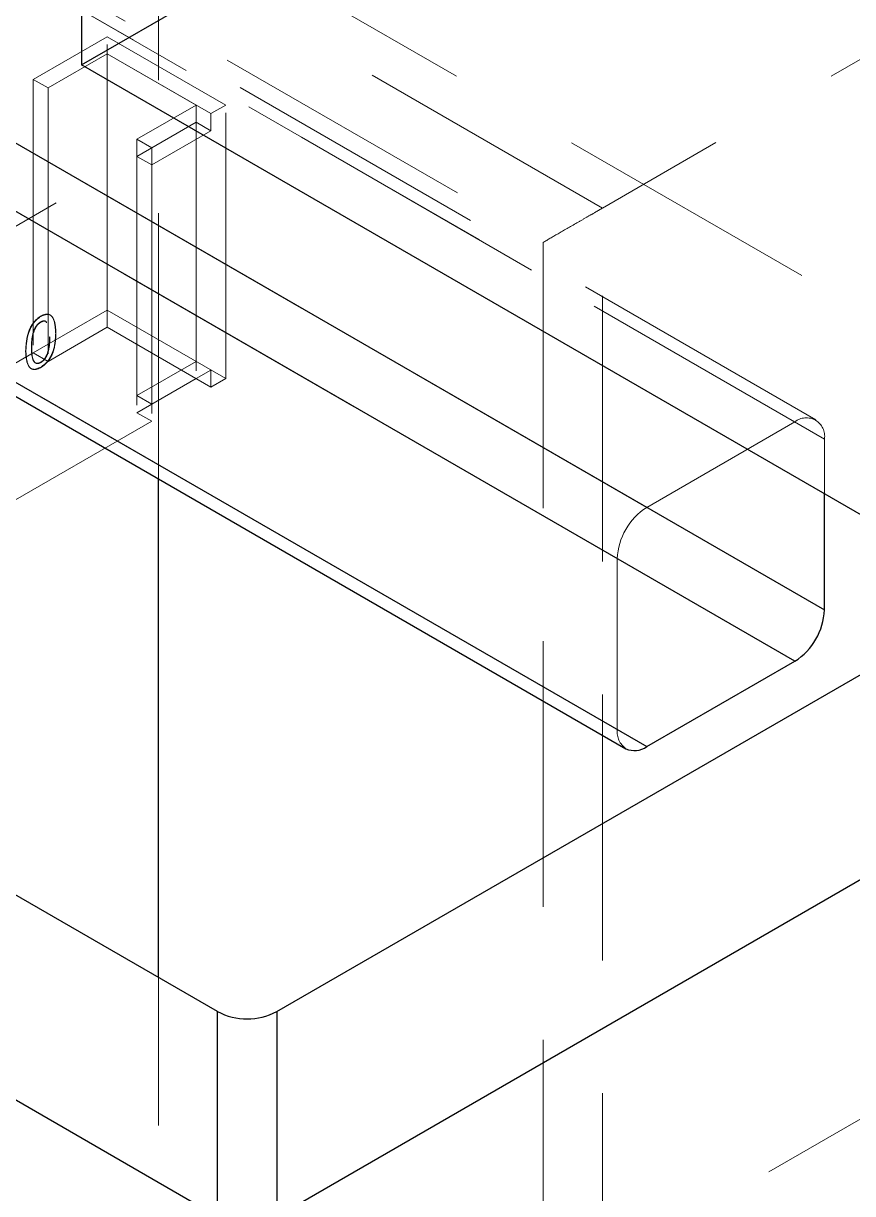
# Model space of a CAD drawing. Header units: millimetres. Extents: x 0 to 841, y 0 to 2287.
# Drawn here: x 606.35 to 610.32, y 261.34 to 266.93 of the extents above; entities that cross this region are included whole.
import ezdxf

# ---------------------------------------------------------------- set-up
doc = ezdxf.new("R2010")
doc.units = ezdxf.units.MM
doc.linetypes.add('HIDDEN', pattern=[1.905, 1.27, -0.635])

msp = doc.modelspace()

# ---------------------------------------------------------------- linework, layer by layer
at = {"color": 7, "linetype": 'HIDDEN', "lineweight": 18}
for p, q in [((609.1208, 266.0432), (599.2213, 271.7581)), ((599.0799, 271.5131), (608.8379, 265.8799)), ((604.3832, 268.2876), (610.04, 265.0219)), ((609.3329, 264.6137), (603.676, 267.8794)), ((611.7229, 264.7683), (606.6318, 267.7074)), ((603.5346, 267.6344), (609.1915, 264.3688)), ((611.3128, 267.3087), (609.1208, 266.0432)), ((610.14, 265.0319), (606.6318, 267.0571)), ((606.9995, 264.75), (606.9995, 267.1044)), ((610.1814, 264.9403), (606.6318, 266.9895)), ((606.402, 266.6581), (606.7555, 266.8622)), ((606.7555, 265.5558), (606.7555, 266.8622)), ((606.7555, 266.8622), (607.3212, 266.5357)), ((609.1915, 263.5523), (603.5346, 266.8179)), ((606.4727, 266.6173), (606.7555, 266.7806)), ((606.7555, 266.7806), (607.1798, 266.5357)), ((606.7555, 266.7806), (607.2505, 266.4949)), ((604.8463, 265.7601), (606.402, 266.6581)), ((606.402, 266.6581), (606.402, 265.3517)), ((606.402, 266.6581), (606.4727, 266.6173)), ((606.4727, 266.6173), (606.4727, 265.3108)), ((607.1798, 266.5357), (606.8969, 266.3724)), ((607.1798, 266.5357), (607.1798, 265.2292)), ((607.3212, 266.5357), (607.2505, 266.4949)), ((607.3212, 265.2292), (607.3212, 266.5357)), ((607.1798, 266.454), (606.8969, 266.2907)), ((607.1798, 265.3109), (607.1798, 266.454)), ((607.1798, 266.454), (607.2505, 266.4132)), ((607.2505, 266.4949), (607.2505, 266.4132)), ((607.2505, 266.4132), (606.9677, 266.2499)), ((606.8969, 266.3724), (606.9677, 266.3316)), ((606.8969, 266.3724), (606.8969, 265.0659)), ((606.9677, 266.3316), (606.9677, 265.0251)), ((605.412, 265.4335), (606.8969, 266.2908)), ((606.8969, 265.1476), (606.8969, 266.2907)), ((606.8969, 266.2907), (606.9677, 266.2499)), ((606.9677, 265.1068), (606.9677, 266.2499)), ((609.1208, 256.7347), (609.1208, 266.0432)), ((608.8379, 265.8799), (608.8379, 256.898)), ((606.402, 265.3517), (606.7555, 265.5558)), ((606.7555, 265.5558), (606.7555, 265.4741)), ((606.7555, 265.5558), (607.3212, 265.2292)), ((606.4387, 265.5268), (606.4373, 265.5276)), ((606.4387, 265.4987), (606.4373, 265.4995)), ((606.4727, 265.3108), (606.7555, 265.4741)), ((606.5105, 265.4438), (606.5091, 265.4446)), ((606.7555, 265.4741), (607.1798, 265.2292)), ((606.7555, 265.4741), (607.2505, 265.1884)), ((606.4816, 265.427), (606.4802, 265.4279)), ((606.402, 265.3517), (604.8463, 264.4536)), ((606.3668, 265.3608), (606.3654, 265.3616)), ((606.3946, 265.3769), (606.3932, 265.3777)), ((606.402, 265.3517), (606.4727, 265.3108)), ((606.4387, 265.3059), (606.4373, 265.3067)), ((606.4387, 265.2818), (606.4373, 265.2826)), ((606.8969, 265.1476), (607.1798, 265.3109)), ((607.1798, 265.2292), (607.2505, 265.27)), ((607.2505, 265.27), (607.2505, 265.1884)), ((607.1798, 265.2292), (606.8969, 265.0659)), ((607.3212, 265.2292), (607.2505, 265.1884)), ((606.8969, 265.1476), (606.9677, 265.1068)), ((606.8969, 265.0659), (606.9677, 265.0251)), ((606.9677, 265.0251), (605.412, 264.1271)), ((610.04, 265.0219), (609.3329, 264.6137)), ((610.1814, 264.6783), (610.1814, 264.9403)), ((615.9656, 264.9316), (606.9995, 259.7555)), ((609.1915, 264.3688), (609.1915, 263.5523)), ((606.9995, 259.7555), (606.9995, 262.3681))]:
    msp.add_line(p, q, dxfattribs=at)
at = {"color": 7, "linetype": 'Continuous', "lineweight": 25}
for p, q in [((606.6318, 266.7275), (609.6016, 268.442)), ((606.6318, 267.7074), (606.6318, 266.7275)), ((604.5246, 267.3894), (610.1814, 264.1237)), ((610.04, 263.8788), (604.3832, 267.1444)), ((603.4932, 266.7741), (609.2329, 263.4607)), ((603.676, 266.7362), (609.3329, 263.4706)), ((611.7229, 263.7884), (606.6318, 266.7275)), ((607.2823, 262.2048), (602.1911, 265.1438)), ((606.9995, 262.3681), (606.9995, 264.75)), ((610.1814, 264.1237), (610.1814, 264.6783)), ((607.2823, 261.2249), (602.1911, 264.164)), ((607.5651, 262.2048), (611.0157, 264.1967)), ((609.3329, 263.4706), (610.04, 263.8788)), ((611.7229, 263.6252), (607.5651, 261.2249)), ((607.2823, 261.2249), (607.2823, 262.2048)), ((607.5651, 262.2048), (607.5651, 261.2249))]:
    msp.add_line(p, q, dxfattribs=at)
at = {"color": 7, "linetype": 'HIDDEN', "lineweight": 18}
for centre, radius, start, end in [((610.0952, 264.9543), 0.0873, 350.786, 129.2033), ((609.4985, 264.3548), 0.3074, 122.6055, 177.3945), ((609.2916, 263.5424), 0.1006, 174.3796, 234.302)]:
    msp.add_arc(centre, radius, start, end, dxfattribs=at)
at = {"color": 7, "linetype": 'Continuous', "lineweight": 25}
for centre, radius, start, end in [((609.8744, 264.1377), 0.3074, 302.6055, 357.3945), ((609.2743, 263.5524), 0.1006, 245.6861, 305.6182), ((607.4237, 262.4777), 0.3074, 242.6097, 297.3903)]:
    msp.add_arc(centre, radius, start, end, dxfattribs=at)
at = {"color": 7, "linetype": 'HIDDEN', "lineweight": 18}
for points, knots in [([(608.8379, 265.8799), (608.8599, 265.8926), (608.9037, 265.9179), (608.981, 265.9625), (609.044, 265.9989), (609.0868, 266.0236), (609.1099, 266.0369), (609.1208, 266.0432)], [0, 0, 0, 0, 0.31012, 0.616121, 0.758896, 0.886022, 1, 1, 1, 1]), ([(606.4373, 265.5276), (606.4251, 265.5184), (606.4068, 265.5045), (606.3889, 265.4746), (606.3696, 265.4279), (606.3673, 265.3911), (606.3654, 265.3616)], [0, 0, 0, 0, 0.248785, 0.374282, 0.499955, 1, 1, 1, 1]), ([(606.4387, 265.5268), (606.4265, 265.5175), (606.4082, 265.5036), (606.3903, 265.4738), (606.371, 265.4271), (606.3687, 265.3902), (606.3668, 265.3608)], [0, 0, 0, 0, 0.248785, 0.374282, 0.499955, 1, 1, 1, 1]), ([(606.3932, 265.3777), (606.3937, 265.3983), (606.3944, 265.4292), (606.4088, 265.4705), (606.424, 265.4906), (606.4328, 265.4965), (606.4373, 265.4995)], [0, 0, 0, 0, 0.500906, 0.749819, 0.874781, 1, 1, 1, 1]), ([(606.3946, 265.3769), (606.3951, 265.3975), (606.3958, 265.4284), (606.4102, 265.4697), (606.4254, 265.4898), (606.4343, 265.4957), (606.4387, 265.4987)], [0, 0, 0, 0, 0.500906, 0.749819, 0.874781, 1, 1, 1, 1]), ([(606.5091, 265.4446), (606.5075, 265.4722), (606.5055, 265.5068), (606.4862, 265.5315), (606.468, 265.5404), (606.4495, 265.5327), (606.4373, 265.5276)], [0, 0, 0, 0, 0.500012, 0.625693, 0.751201, 1, 1, 1, 1]), ([(606.4373, 265.4995), (606.4416, 265.5015), (606.4502, 265.5055), (606.4607, 265.5047), (606.4637, 265.4992), (606.4648, 265.4971)], [0, 0, 0, 0, 0.3878306, 0.7749924, 1, 1, 1, 1]), ([(606.5105, 265.4438), (606.5089, 265.4714), (606.5069, 265.506), (606.4876, 265.5307), (606.4694, 265.5396), (606.4509, 265.5319), (606.4387, 265.5268)], [0, 0, 0, 0, 0.500012, 0.625693, 0.751201, 1, 1, 1, 1]), ([(606.4387, 265.4987), (606.443, 265.5007), (606.4516, 265.5047), (606.4621, 265.5039), (606.4651, 265.4984), (606.4662, 265.4963)], [0, 0, 0, 0, 0.3878306, 0.7749924, 1, 1, 1, 1]), ([(606.4373, 265.2826), (606.4493, 265.2914), (606.4673, 265.3045), (606.4857, 265.3334), (606.5054, 265.3794), (606.5075, 265.4156), (606.5091, 265.4446)], [0, 0, 0, 0, 0.249123, 0.374635, 0.500323, 1, 1, 1, 1]), ([(606.4387, 265.2818), (606.4507, 265.2906), (606.4687, 265.3037), (606.4871, 265.3326), (606.5068, 265.3785), (606.5089, 265.4148), (606.5105, 265.4438)], [0, 0, 0, 0, 0.249123, 0.374635, 0.500323, 1, 1, 1, 1]), ([(606.4802, 265.4279), (606.4797, 265.4074), (606.479, 265.3767), (606.4653, 265.3359), (606.4504, 265.3156), (606.4416, 265.3097), (606.4373, 265.3067)], [0, 0, 0, 0, 0.500896, 0.749906, 0.874864, 1, 1, 1, 1]), ([(606.4816, 265.427), (606.4811, 265.4066), (606.4804, 265.3759), (606.4668, 265.3351), (606.4518, 265.3148), (606.4431, 265.3089), (606.4387, 265.3059)], [0, 0, 0, 0, 0.500896, 0.749906, 0.874864, 1, 1, 1, 1]), ([(606.3654, 265.3616), (606.3671, 265.3346), (606.3692, 265.3007), (606.3888, 265.2775), (606.4072, 265.2698), (606.4253, 265.2775), (606.4373, 265.2826)], [0, 0, 0, 0, 0.499687, 0.625352, 0.750869, 1, 1, 1, 1]), ([(606.3668, 265.3608), (606.3685, 265.3338), (606.3706, 265.2999), (606.3902, 265.2767), (606.4086, 265.269), (606.4267, 265.2767), (606.4387, 265.2818)], [0, 0, 0, 0, 0.499687, 0.625352, 0.750869, 1, 1, 1, 1]), ([(606.4373, 265.3067), (606.4329, 265.3047), (606.4241, 265.3008), (606.409, 265.3033), (606.3944, 265.3276), (606.3937, 265.3576), (606.3932, 265.3777)], [0, 0, 0, 0, 0.125208, 0.250259, 0.499246, 1, 1, 1, 1]), ([(606.4387, 265.3059), (606.4343, 265.3039), (606.4255, 265.3), (606.4104, 265.3025), (606.3958, 265.3268), (606.3951, 265.3568), (606.3946, 265.3769)], [0, 0, 0, 0, 0.125208, 0.250259, 0.499246, 1, 1, 1, 1])]:
    msp.add_open_spline(points, degree=3, knots=knots, dxfattribs=at)

doc.saveas('drawing.dxf')
